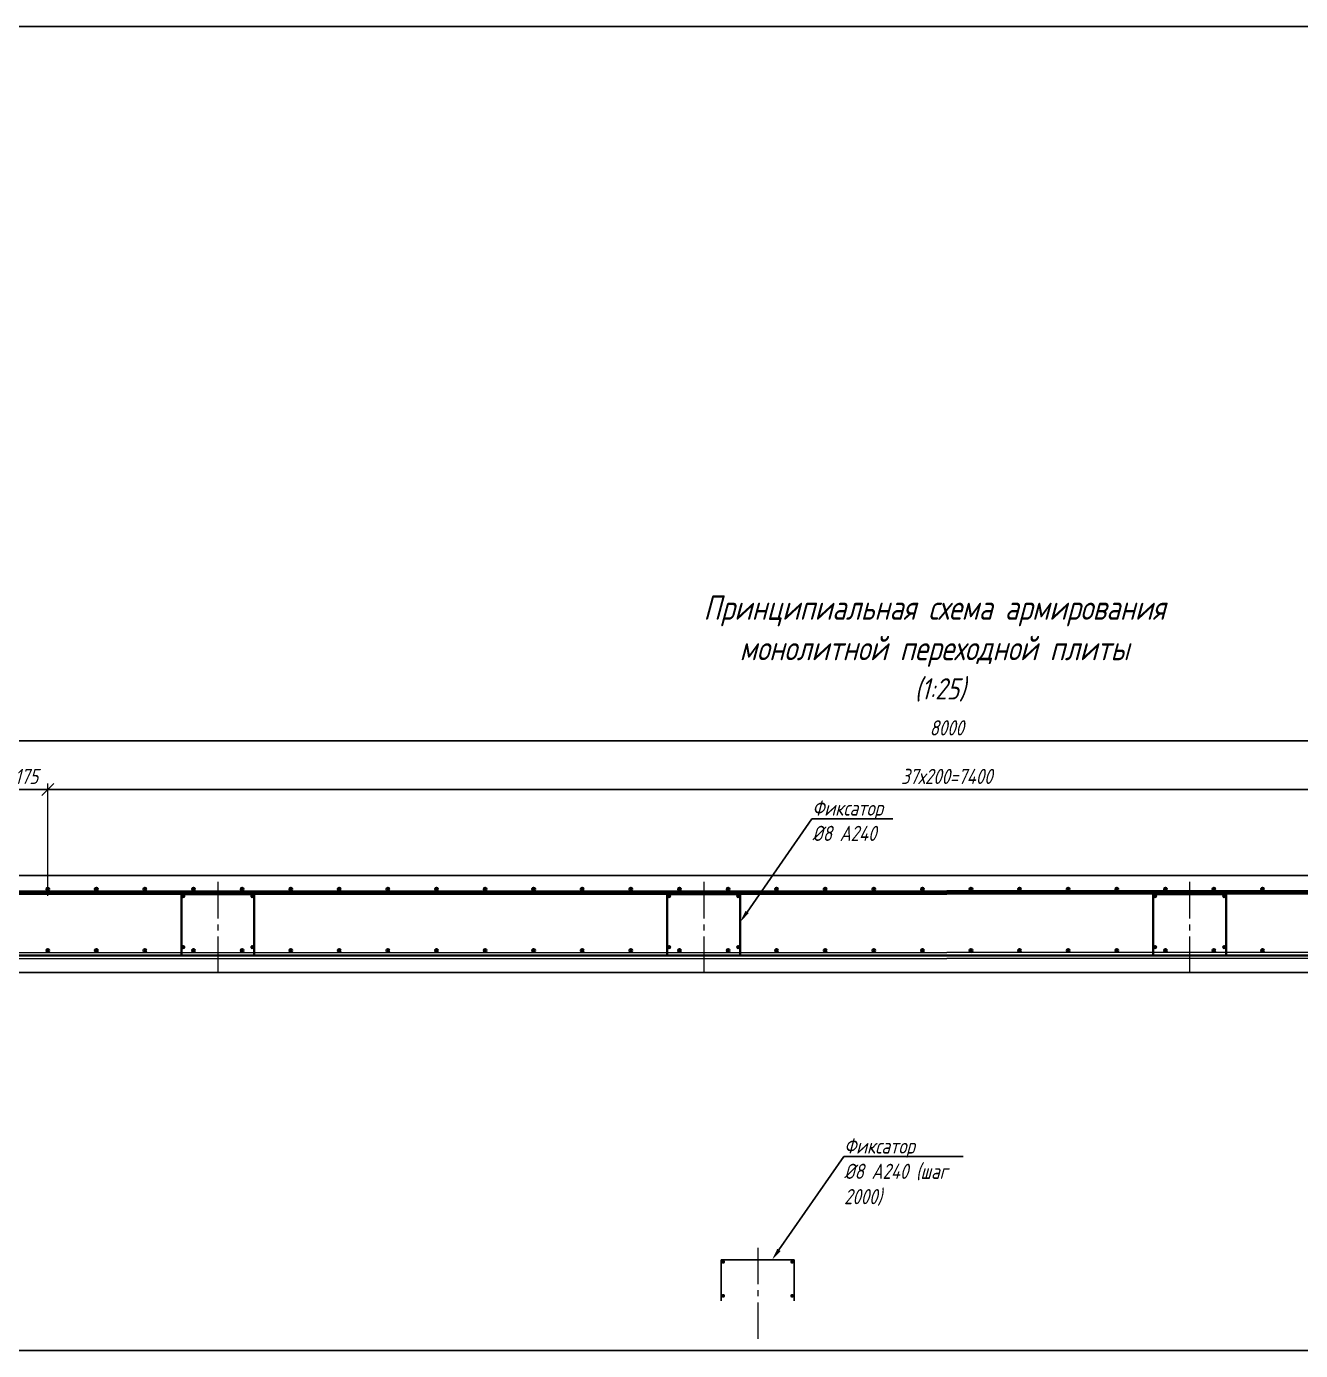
# Model space of a CAD drawing. Header units: millimetres. Extents: x 6546658 to 12951752, y -1354198 to 1102852.
# Drawn here: x 11584784 to 11590028, y -11808 to -6357 of the extents above; entities that cross this region are included whole.
import ezdxf
from ezdxf import colors
from ezdxf.entities.mleader import LeaderData, LeaderLine
from ezdxf.math import Vec2, Vec3

# ---------------------------------------------------------------- set-up
doc = ezdxf.new("R2010")
doc.units = ezdxf.units.MM
doc.linetypes.add('осевая', pattern=[50.8, 31.75, -6.35, 6.35, -6.35])
doc.linetypes.add('ОСЕВАЯ2', pattern=[1.125, 0.75, -0.125, 0.125, -0.125])
doc.layers.get('Defpoints').update_dxf_attribs({"color": 254, "lineweight": 0})
doc.layers.add('1 Осевая 0.15', color=3, linetype='осевая')
for name, color, linetype, lineweight in [('Арматура', 1, 'Continuous', 40), ('ИС_TXT_ЗГЛ', 1, 'Continuous', 35), ('ИС_Выноски', 3, 'Continuous', 18), ('ИС_Разм', 3, 'Continuous', 18), ('Опалука', 4, 'Continuous', 25), ('Тонкая', 3, 'Continuous', 15)]:
    doc.layers.add(name, color=color, linetype=linetype, lineweight=lineweight)
doc.styles.add('0', font='isocpeur.ttf', dxfattribs={"width": 0.8, "oblique": 15})
doc.styles.add('ISOCPEUR', font='isocpeur.ttf', dxfattribs={"width": 0.8, "oblique": 15})
doc.styles.add('м100', font='isocpeur.ttf', dxfattribs={"width": 0.8, "oblique": 10, "height": 250})
doc.styles.add('М50', font='isocpeur.ttf', dxfattribs={"width": 0.8, "oblique": 15, "height": 125})
doc.dimstyles.new('М25', dxfattribs={"dimscale": 25, "dimtxt": 2.5, "dimasz": 2, "dimexe": 1, "dimexo": 0.9, "dimgap": 0.9, "dimtad": 1, "dimdec": 0, "dimtxsty": 'ISOCPEUR', "dimblk": 'OBLIQUE', "dimcen": 2.5, "dimdle": 1, "dimclrd": 3, "dimclre": 3, "dimclrt": 4, "dimadec": 0, "dimazin": 0, "dimtfac": 1, "dimtdec": 0, "dimtmove": 1, "dimatfit": 3, "dimldrblk": 'OBLIQUE', "dimfxl": 1, "dimlwe": -1, "dimarcsym": 0})

# ---------------------------------------------------------------- blocks, each defined once
blk = doc.blocks.new('_Oblique')
at = {"color": 0, "linetype": 'ByBlock', "lineweight": -2}
blk.add_line((-0.5, -0.5), (0.5, 0.5), dxfattribs=at)
blk = doc.blocks.new('*D163')
at = {"layer": 'Defpoints', "color": 0, "linetype": 'Continuous', "transparency": 16777216}
for p in [(11592571.9, -9298.1), (11584571.9, -9901.7), (11592571.9, -9901.7)]:
    blk.add_point(p, dxfattribs=at)
at = {"layer": 'Тонкая', "color": 3, "linetype": 'Continuous', "lineweight": -2, "transparency": 16777216}
blk.add_line((11584546.9, -9298.1), (11592596.9, -9298.1), dxfattribs=at)
at = {"layer": 'Тонкая', "color": 3, "linetype": 'Continuous', "transparency": 16777216}
for p, q in [((11584571.9, -9879.2), (11584571.9, -9273.1)), ((11592571.9, -9879.2), (11592571.9, -9273.1))]:
    blk.add_line(p, q, dxfattribs=at)
at = {"layer": 'Тонкая', "color": 3, "linetype": 'Continuous', "lineweight": -2, "transparency": 16777216, "xscale": 50, "yscale": 50, "zscale": 50, "rotation": 180}
blk.add_blockref('_Oblique', (11584571.9, -9298.1), dxfattribs=at)
at = {"layer": 'Тонкая', "color": 3, "linetype": 'Continuous', "lineweight": -2, "transparency": 16777216, "xscale": 50, "yscale": 50, "zscale": 50}
blk.add_blockref('_Oblique', (11592571.9, -9298.1), dxfattribs=at)
at = {"layer": 'Тонкая', "color": 4, "linetype": 'Continuous', "transparency": 16777216, "insert": (11588571.9, -9244.4), "char_height": 62.5, "attachment_point": 5, "style": 'ISOCPEUR'}
blk.add_mtext('8000', dxfattribs=at)
blk = doc.blocks.new('*D165')
at = {"layer": 'Defpoints', "color": 0, "linetype": 'Continuous', "transparency": 16777216}
for p in [(11592271.9, -9498.1), (11592271.9, -9908.7), (11584871.9, -9957.7)]:
    blk.add_point(p, dxfattribs=at)
at = {"layer": 'Тонкая', "color": 3, "linetype": 'Continuous', "transparency": 16777216}
for p, q in [((11584871.9, -9935.2), (11584871.9, -9473.1)), ((11592271.9, -9886.2), (11592271.9, -9473.1))]:
    blk.add_line(p, q, dxfattribs=at)
at = {"layer": 'Тонкая', "color": 3, "linetype": 'Continuous', "lineweight": -2, "transparency": 16777216}
blk.add_line((11584846.9, -9498.1), (11592296.9, -9498.1), dxfattribs=at)
at = {"layer": 'Тонкая', "color": 3, "linetype": 'Continuous', "lineweight": -2, "transparency": 16777216, "xscale": 50, "yscale": 50, "zscale": 50, "rotation": 180}
blk.add_blockref('_Oblique', (11584871.9, -9498.1), dxfattribs=at)
at = {"layer": 'Тонкая', "color": 3, "linetype": 'Continuous', "lineweight": -2, "transparency": 16777216, "xscale": 50, "yscale": 50, "zscale": 50}
blk.add_blockref('_Oblique', (11592271.9, -9498.1), dxfattribs=at)
at = {"layer": 'Тонкая', "color": 4, "linetype": 'Continuous', "transparency": 16777216, "insert": (11588571.9, -9444.4), "char_height": 62.5, "attachment_point": 5, "style": 'ISOCPEUR'}
blk.add_mtext('37х200=7400', dxfattribs=at)
blk = doc.blocks.new('фиксатор Ф1 торец')
at = {"linetype": 'Continuous'}
h = blk.add_hatch(color=256, dxfattribs=at)
h.dxf.hatch_style = 1
h.paths.add_polyline_path([(-150, -58, 1), (-134, -58, 1)])
h = blk.add_hatch(color=256, dxfattribs=at)
h.dxf.hatch_style = 1
h.paths.add_polyline_path([(134, -58, 1), (150, -58, 1)])
h = blk.add_hatch(color=256, dxfattribs=at)
h.dxf.hatch_style = 1
h.paths.add_polyline_path([(-150, -268, 1), (-134, -268, 1)])
h = blk.add_hatch(color=256, dxfattribs=at)
h.dxf.hatch_style = 1
h.paths.add_polyline_path([(134, -268, 1), (150, -268, 1)])
for p, q in [((-150, -50), (-150, -303)), ((-150, -50), (150, -50)), ((150, -50), (150, -303))]:
    blk.add_line(p, q)
for centre in [(-142, -58), (142, -58), (-142, -268), (142, -268)]:
    blk.add_circle(centre, 4)
at = {"layer": '1 Осевая 0.15', "linetype": 'ОСЕВАЯ2', "lineweight": 15, "ltscale": 200}
blk.add_line((0, 0), (0, -377.9), dxfattribs=at)
blk = doc.blocks.new('*D171')
at = {"layer": 'Defpoints', "color": 0, "linetype": 'Continuous', "transparency": 16777216}
for p in [(11584871.9, -9498.1), (11584696.9, -9957.7), (11584871.9, -9957.7)]:
    blk.add_point(p, dxfattribs=at)
at = {"layer": 'Тонкая', "color": 3, "linetype": 'Continuous', "transparency": 16777216}
for p, q in [((11584696.9, -9935.2), (11584696.9, -9473.1)), ((11584871.9, -9935.2), (11584871.9, -9473.1))]:
    blk.add_line(p, q, dxfattribs=at)
at = {"layer": 'Тонкая', "color": 3, "linetype": 'Continuous', "lineweight": -2, "transparency": 16777216}
blk.add_line((11584671.9, -9498.1), (11584896.9, -9498.1), dxfattribs=at)
at = {"layer": 'Тонкая', "color": 3, "linetype": 'Continuous', "lineweight": -2, "transparency": 16777216, "xscale": 50, "yscale": 50, "zscale": 50, "rotation": 180}
blk.add_blockref('_Oblique', (11584696.9, -9498.1), dxfattribs=at)
at = {"layer": 'Тонкая', "color": 3, "linetype": 'Continuous', "lineweight": -2, "transparency": 16777216, "xscale": 50, "yscale": 50, "zscale": 50}
blk.add_blockref('_Oblique', (11584871.9, -9498.1), dxfattribs=at)
at = {"layer": 'Тонкая', "color": 4, "linetype": 'Continuous', "transparency": 16777216, "insert": (11584784.4, -9444.4), "char_height": 62.5, "attachment_point": 5, "style": 'ISOCPEUR'}
blk.add_mtext('175', dxfattribs=at)
blk = doc.blocks.new('*U159')
at = {"layer": 'Арматура', "linetype": 'Continuous'}
h = blk.add_hatch(color=256, dxfattribs=at)
h.dxf.hatch_style = 1
h.paths.add_polyline_path([(6, 0, 1), (-6, 0, 1)])
blk.add_circle((0, 0), 6, dxfattribs=at)
blk = doc.blocks.new('*U160')
at = {"color": 0, "linetype": 'ByBlock', "lineweight": -2, "transparency": 16777216}
for p in [(0, 0), (200, 0), (400, 0), (600, 0), (800, 0), (1000, 0), (1200, 0), (1400, 0), (1600, 0), (1800, 0), (2000, 0), (2200, 0), (2400, 0), (2600, 0), (2800, 0), (3000, 0), (3200, 0), (3400, 0), (3600, 0), (3800, 0), (4000, 0), (4200, 0), (4400, 0), (4600, 0), (4800, 0), (5000, 0)]:
    blk.add_blockref('*U159', p, dxfattribs=at)
blk = doc.blocks.new('*U161')
at = {"layer": 'Арматура', "linetype": 'Continuous'}
h = blk.add_hatch(color=256, dxfattribs=at)
h.dxf.hatch_style = 1
h.paths.add_polyline_path([(6, 0, 1), (-6, 0, 1)])
blk.add_circle((0, 0), 6, dxfattribs=at)
blk = doc.blocks.new('*U162')
at = {"color": 0, "linetype": 'ByBlock', "lineweight": -2, "transparency": 16777216}
for p in [(0, 0), (200, 0), (400, 0), (600, 0), (800, 0), (1000, 0), (1200, 0), (1400, 0), (1600, 0), (1800, 0), (2000, 0), (2200, 0), (2400, 0), (2600, 0), (2800, 0), (3000, 0), (3200, 0), (3400, 0), (3600, 0), (3800, 0), (4000, 0), (4200, 0), (4400, 0), (4600, 0), (4800, 0), (5000, 0)]:
    blk.add_blockref('*U161', p, dxfattribs=at)
blk = doc.blocks.new('_None')

msp = doc.modelspace()

# ---------------------------------------------------------------- hatches: boundary and pattern name
at = {"linetype": 'Continuous'}
h = msp.add_hatch(color=256, dxfattribs=at)
h.dxf.hatch_style = 1
h.paths.add_polyline_path([(11587643.9, -11442.5, 1), (11587659.9, -11442.5, 1)])
h = msp.add_hatch(color=256, dxfattribs=at)
h.dxf.hatch_style = 1
h.paths.add_polyline_path([(11587927.9, -11442.5, 1), (11587943.9, -11442.5, 1)])
h = msp.add_hatch(color=256, dxfattribs=at)
h.dxf.hatch_style = 1
h.paths.add_polyline_path([(11587643.9, -11582.5, 1), (11587659.9, -11582.5, 1)])
h = msp.add_hatch(color=256, dxfattribs=at)
h.dxf.hatch_style = 1
h.paths.add_polyline_path([(11587927.9, -11582.5, 1), (11587943.9, -11582.5, 1)])

# ---------------------------------------------------------------- linework, layer by layer
at = {"color": 1}
msp.add_lwpolyline([(11582515.7, -6357.2), (11594956.7, -6357.2), (11594956.7, -11807.6), (11582515.7, -11807.6)], close=True, dxfattribs=at)
msp.add_lwpolyline([(11587643.9, -11602.5), (11587643.9, -11434.5), (11587943.9, -11434.5), (11587943.9, -11602.5)])
for centre in [(11587651.9, -11442.5), (11587935.9, -11442.5), (11587651.9, -11582.5), (11587935.9, -11582.5)]:
    msp.add_circle(centre, 4)
at = {"layer": '1 Осевая 0.15', "linetype": 'ОСЕВАЯ2', "lineweight": 15, "ltscale": 200}
msp.add_line((11587793.9, -11384.5), (11587793.9, -11762.5), dxfattribs=at)
at = {"layer": 'Defpoints', "linetype": 'Continuous'}
for points in [[(11584604.9, -10051.7), (11584604.9, -9957.7, -0.414214), (11584647.9, -9914.7), (11588571.9, -9914.7)], [(11592538.9, -10051.7), (11592538.9, -9957.7, 0.414214), (11592495.9, -9914.7), (11588571.9, -9914.7)], [(11584618.9, -10051.7), (11584618.9, -9957.7, -0.414214), (11584647.9, -9928.7), (11588571.9, -9928.7)], [(11592524.9, -10051.7), (11592524.9, -9957.7, 0.414214), (11592495.9, -9928.7), (11588571.9, -9928.7)], [(11584618.9, -10035.4), (11584618.9, -10115.7, 0.414214), (11584696.9, -10193.7), (11588571.9, -10193.7)], [(11584642.9, -10035.4), (11584642.9, -10115.7, 0.414214), (11584696.9, -10169.7), (11588571.9, -10169.7)], [(11592524.9, -10035.4), (11592524.9, -10115.7, -0.414214), (11592446.9, -10193.7), (11588571.9, -10193.7)], [(11592500.9, -10035.4), (11592500.9, -10115.7, -0.414214), (11592446.9, -10169.7), (11588571.9, -10169.7)]]:
    msp.add_lwpolyline(points, format="xyb", dxfattribs=at)
at = {"layer": 'Арматура', "linetype": 'Continuous'}
for points in [[(11584611.9, -10051.7), (11584611.9, -9957.7, -0.414214), (11584647.9, -9921.7), (11588571.9, -9921.7), (11592495.9, -9921.7, -0.414214), (11592531.9, -9957.7), (11592531.9, -10051.7)], [(11584630.9, -10035.4), (11584630.9, -10115.7, 0.414214), (11584696.9, -10181.7), (11588571.9, -10181.7), (11592446.9, -10181.7, 0.414214), (11592512.9, -10115.7), (11592512.9, -10035.4)]]:
    msp.add_lwpolyline(points, format="xyb", dxfattribs=at)
at = {"layer": 'Опалука'}
msp.add_lwpolyline([(11584571.9, -10251.7), (11592571.9, -10251.7), (11592571.9, -9851.7), (11584571.9, -9851.7)], close=True, dxfattribs=at)

# ---------------------------------------------------------------- block references
at = {"color": 5}
for name, p in [('*U160', (11584871.9, -9908.7)), ('*U162', (11584871.9, -10161.2))]:
    msp.add_blockref(name, p, dxfattribs=at)
at = {"layer": 'Арматура', "linetype": 'Continuous'}
for p in [(11585571.9, -9878.7), (11587571.9, -9878.7), (11589571.9, -9878.7)]:
    msp.add_blockref('фиксатор Ф1 торец', p, dxfattribs=at)

# ---------------------------------------------------------------- texts
at = {"layer": 'ИС_TXT_ЗГЛ', "insert": (11588544.3, -9088.2), "char_height": 87.5, "attachment_point": 5, "style": 'М50'}
msp.add_mtext('\\A1;(1:25)', dxfattribs=at)
at = {"layer": 'ИС_Разм', "insert": (11587204.1, -8699.5), "char_height": 100, "width": 2634.08, "attachment_point": 1, "style": '0'}
msp.add_mtext('\\pxqc;Принципиальная схема армирования\\Pмонолитной переходной плиты', dxfattribs=at)

# ---------------------------------------------------------------- dimensions: what is measured, and where the dimension line sits
at = {"layer": 'Тонкая', "linetype": 'Continuous'}
for base, p1, p2, picture, middle in [((11592571.9, -9298.1), (11584571.9, -9901.7), (11592571.9, -9901.7), '*D163', (11588571.9, -9244.4)), ((11584871.9, -9498.1), (11584696.9, -9957.7), (11584871.9, -9957.7), '*D171', (11584784.4, -9444.4))]:
    dim = msp.add_linear_dim(base=base, p1=p1, p2=p2, dimstyle='М25', dxfattribs=at)
    dim.commit()
    dim.dimension.update_dxf_attribs({"geometry": picture, "text_midpoint": middle})
dim = msp.add_linear_dim(base=(11592271.9, -9498.1), p1=(11584871.9, -9957.7), p2=(11592271.9, -9908.7), text='37х200=7400', dimstyle='М25', dxfattribs=at)
dim.commit()
dim.dimension.update_dxf_attribs({"geometry": '*D165', "text_midpoint": (11588571.9, -9444.4)})

# ---------------------------------------------------------------- leaders
at = {"layer": 'ИС_Выноски'}
ml = msp.add_multileader_mtext('Standard', dxfattribs=at)
ml.set_content('Ось разделительной полосы', color=256, style='ISOCPEUR')
ml.set_leader_properties(color=256, linetype='ByLayer', lineweight=-1)
ml.set_arrow_properties(name='NONE')
ml.build(insert=Vec2(0, 0))
ml.multileader.update_dxf_attribs({"text_left_attachment_type": 6, "text_right_attachment_type": 6, "dogleg_length": 0.36, "arrow_head_size": 300, "scale": 50})
ctx = ml.context
ctx.base_point, ctx.scale, ctx.char_height, ctx.arrow_head_size, ctx.landing_gap_size, ctx.plane_origin = Vec3(11625982.9, -7345), 50, 250, 300, 4.5, Vec3(11635157.1, -13043.9)
ctx.left_attachment, ctx.right_attachment, ctx.text_align_type = 6, 6, 1
notes = []
notes.append((ctx, [(1, (1, 1, 0), (11628089.2, -7345), (-1, 0), 40.3, [(1, [(11628089.2, -7542.9)], 0, [])])]))
ctx.mtext.insert, ctx.mtext.width, ctx.mtext.alignment, ctx.mtext.flow_direction = Vec3(11627015.9, -7045), 2049.626, 2, 5
ml = msp.add_multileader_mtext('Standard', dxfattribs=at)
ml.set_content('Ось \\Pсимметрии', color=256, style='ISOCPEUR')
ml.set_leader_properties(color=256, linetype='ByLayer', lineweight=-1)
ml.set_arrow_properties(name='NONE')
ml.build(insert=Vec2(0, 0))
ml.multileader.update_dxf_attribs({"text_left_attachment_type": 6, "text_right_attachment_type": 6, "dogleg_length": 0.36, "arrow_head_size": 300, "scale": 50})
ctx = ml.context
ctx.base_point, ctx.scale, ctx.char_height, ctx.arrow_head_size, ctx.landing_gap_size, ctx.plane_origin = Vec3(11630105.2, -7448.8), 50, 250, 300, 4.5, Vec3(11637095.5, -10541.4)
ctx.left_attachment, ctx.right_attachment, ctx.text_align_type = 6, 6, 1
notes.append((ctx, [(0, (1, 1, 0), (11630064.9, -7448.8), (1, 0), 40.3, [(1, [(11630064.9, -8740.4)], 0, [])])]))
ctx.mtext.insert, ctx.mtext.width, ctx.mtext.alignment, ctx.mtext.flow_direction = Vec3(11630773.1, -7123.8), 2049.626, 2, 5
ml = msp.add_multileader_mtext('Standard', dxfattribs=at)
ml.set_content('Ось водоотвода ', color=256, style='ISOCPEUR')
ml.set_leader_properties(color=256, linetype='ByLayer', lineweight=-1)
ml.set_arrow_properties(name='NONE')
ml.build(insert=Vec2(0, 0))
ml.multileader.update_dxf_attribs({"text_left_attachment_type": 6, "text_right_attachment_type": 6, "dogleg_length": 0.36, "arrow_head_size": 300, "scale": 50})
ctx = ml.context
ctx.base_point, ctx.scale, ctx.char_height, ctx.arrow_head_size, ctx.landing_gap_size, ctx.plane_origin = Vec3(11616605.2, -8228.7), 50, 250, 300, 4.5, Vec3(11623595.5, -11321.3)
ctx.left_attachment, ctx.right_attachment, ctx.text_align_type = 6, 6, 1
notes.append((ctx, [(0, (1, 1, 0), (11616564.9, -8228.7), (1, 0), 40.3, [(1, [(11616564.9, -9520.3)], 0, [])])]))
ctx.mtext.insert, ctx.mtext.width, ctx.mtext.alignment, ctx.mtext.flow_direction = Vec3(11617353.2, -7928.7), 2049.626, 2, 5
at = {"layer": 'Тонкая', "linetype": 'Continuous'}
ml = msp.add_multileader_mtext('Standard', dxfattribs=at)
ml.set_content('{\\Q15;Фиксатор\\P%%C8 А240}', color=4, style='м100')
ml.set_leader_properties(color=3)
ml.build(insert=Vec2(0, 0))
ml.multileader.update_dxf_attribs({"text_left_attachment_type": 6, "text_right_attachment_type": 6, "dogleg_length": 0.36, "arrow_head_size": 50})
ctx = ml.context
ctx.base_point, ctx.char_height, ctx.arrow_head_size, ctx.landing_gap_size, ctx.plane_origin = Vec3(11588017.4, -9618.4), 62.5, 50, 1, Vec3(11587721.9, -10043.5)
ctx.left_attachment, ctx.right_attachment = 6, 6
notes.append((ctx, [(0, (1, 1, 0), (11588017.1, -9618.4), (1, 0), 0.36, [(0, [(11587721.9, -10043.5)], 0, [])])]))
ctx.mtext.insert, ctx.mtext.width, ctx.mtext.flow_direction = Vec3(11588018.4, -9543.4), 485.22, 5
ml = msp.add_multileader_mtext('Standard', dxfattribs=at)
ml.set_content('{\\Q15;Фиксатор\\P%%C8 А240 (шаг 2000)}', color=4, style='м100')
ml.set_leader_properties(color=3)
ml.build(insert=Vec2(0, 0))
ml.multileader.update_dxf_attribs({"text_left_attachment_type": 6, "text_right_attachment_type": 6, "dogleg_length": 0.36, "arrow_head_size": 50})
ctx = ml.context
ctx.base_point, ctx.char_height, ctx.arrow_head_size, ctx.landing_gap_size, ctx.plane_origin = Vec3(11588148.5, -11009.4), 62.5, 50, 1, Vec3(11587853, -11434.5)
ctx.left_attachment, ctx.right_attachment = 6, 6
notes.append((ctx, [(0, (1, 1, 0), (11588148.2, -11009.4), (1, 0), 0.36, [(0, [(11587853, -11434.5)], 0, [])])]))
ctx.mtext.insert, ctx.mtext.width, ctx.mtext.flow_direction = Vec3(11588149.5, -10934.4), 485.22, 5
for ctx, leaders in notes:
    for number, flags, end, landing, length, lines in leaders:
        leader = LeaderData()
        leader.index, (leader.has_last_leader_line, leader.has_dogleg_vector, leader.attachment_direction) = number, flags
        leader.last_leader_point, leader.dogleg_vector, leader.dogleg_length = Vec3(end), Vec3(landing), length
        for number, points, colour, breaks in lines:
            line = LeaderLine()
            line.index, line.vertices, line.color, line.breaks = number, Vec3.list(points), colors.encode_raw_color(colour), breaks
            leader.lines.append(line)
        ctx.leaders.append(leader)

doc.saveas('drawing.dxf')
